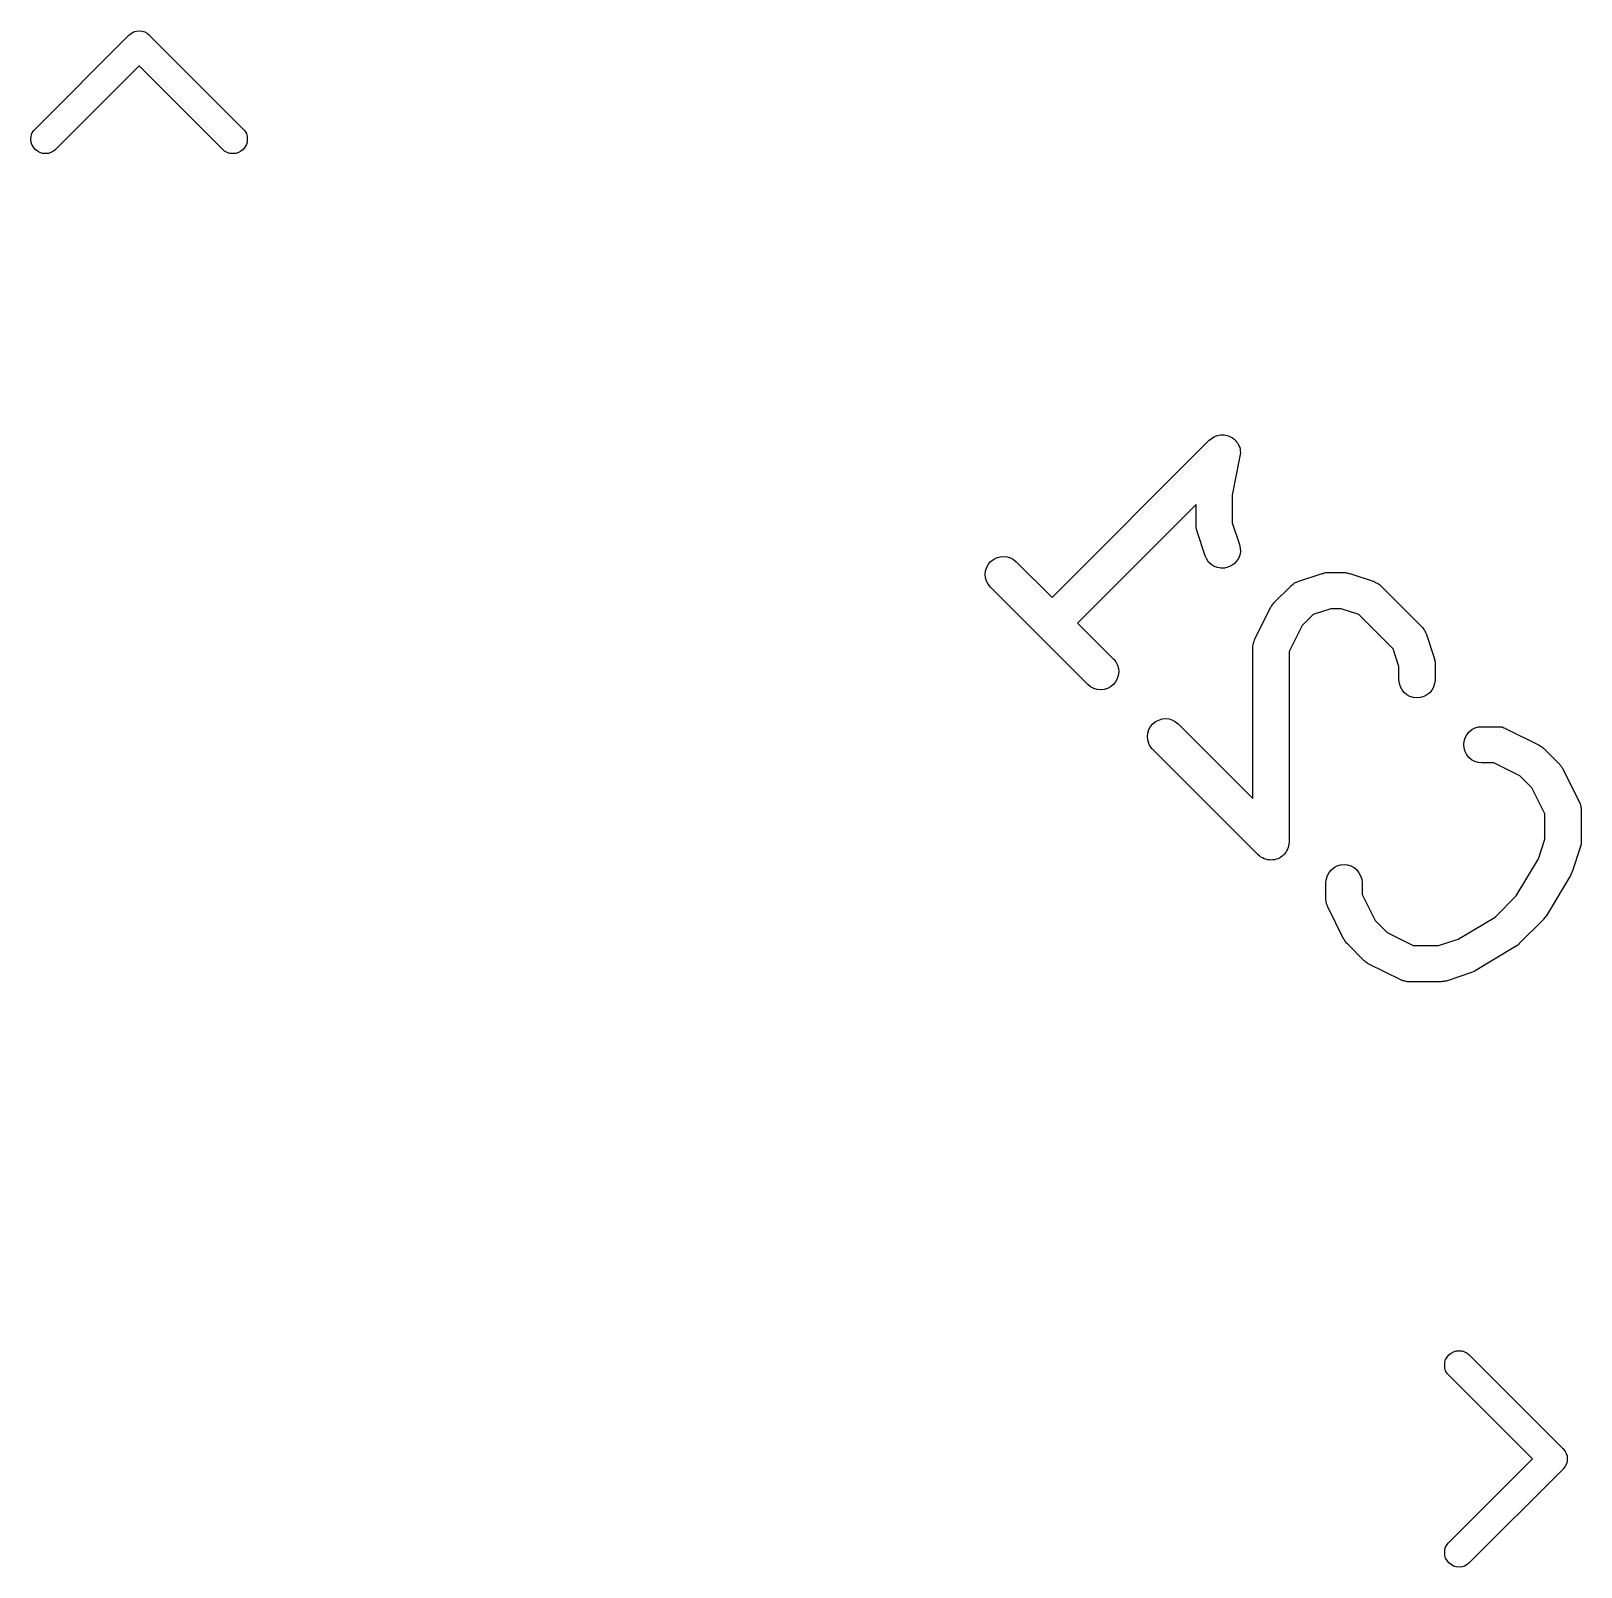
# Model space of a CAD drawing. Extents: x 99.9 to 130.1, y -164.7 to -96.1.
# Drawn here: x 114.55 to 120.99, y -126.65 to -120.27 of the extents above; entities that cross this region are included whole.
import ezdxf

# ---------------------------------------------------------------- set-up
doc = ezdxf.new("R2010")
doc.units = 0
doc.layers.add('BLACK', color=7, linetype='CONTINUOUS')

msp = doc.modelspace()

# ---------------------------------------------------------------- linework, layer by layer
at = {"layer": 'BLACK', "linetype": 'CONTINUOUS'}
for p, q in [((114.567, -120.68), (114.955, -120.291)), ((114.955, -120.291), (114.957, -120.288)), ((114.957, -120.288), (114.96, -120.287)), ((114.96, -120.287), (114.967, -120.281)), ((114.967, -120.281), (114.977, -120.275)), ((114.977, -120.275), (114.988, -120.272)), ((114.988, -120.272), (115, -120.271)), ((115, -120.271), (115.012, -120.272)), ((115.012, -120.272), (115.023, -120.275)), ((115.023, -120.275), (115.033, -120.28)), ((115.033, -120.28), (115.033, -120.281)), ((115.033, -120.281), (115.04, -120.286)), ((115.04, -120.286), (115.043, -120.288)), ((115.043, -120.288), (115.045, -120.291)), ((115.045, -120.291), (115.433, -120.68)), ((115, -120.416), (114.651, -120.764)), ((115.349, -120.764), (115, -120.416)), ((114.551, -120.72), (114.552, -120.708)), ((114.552, -120.732), (114.551, -120.72)), ((114.552, -120.708), (114.555, -120.697)), ((114.555, -120.697), (114.561, -120.686)), ((114.561, -120.686), (114.567, -120.68)), ((115.433, -120.68), (115.439, -120.686)), ((115.439, -120.686), (115.445, -120.697)), ((115.445, -120.697), (115.448, -120.708)), ((115.448, -120.708), (115.449, -120.72)), ((115.449, -120.72), (115.448, -120.732)), ((114.555, -120.743), (114.552, -120.732)), ((114.561, -120.753), (114.555, -120.743)), ((114.568, -120.763), (114.561, -120.753)), ((114.578, -120.77), (114.568, -120.763)), ((114.588, -120.776), (114.578, -120.77)), ((114.599, -120.779), (114.588, -120.776)), ((114.611, -120.78), (114.599, -120.779)), ((114.623, -120.779), (114.611, -120.78)), ((114.634, -120.776), (114.623, -120.779)), ((114.645, -120.77), (114.634, -120.776)), ((114.651, -120.764), (114.645, -120.77)), ((115.355, -120.77), (115.349, -120.764)), ((115.366, -120.776), (115.355, -120.77)), ((115.377, -120.779), (115.366, -120.776)), ((115.389, -120.78), (115.377, -120.779)), ((115.401, -120.779), (115.389, -120.78)), ((115.412, -120.776), (115.401, -120.779)), ((115.422, -120.77), (115.412, -120.776)), ((115.432, -120.763), (115.422, -120.77)), ((115.439, -120.753), (115.432, -120.763)), ((115.445, -120.743), (115.439, -120.753)), ((115.448, -120.732), (115.445, -120.743)), ((118.79, -122.624), (119.444, -121.969)), ((119.444, -121.969), (119.445, -121.969)), ((119.445, -121.969), (119.45, -121.964)), ((119.445, -121.969), (119.445, -121.969)), ((119.445, -121.969), (119.445, -121.969)), ((119.445, -121.969), (119.445, -121.969)), ((119.45, -121.964), (119.456, -121.96)), ((119.456, -121.96), (119.463, -121.956)), ((119.456, -121.96), (119.456, -121.96)), ((119.456, -121.96), (119.456, -121.96)), ((119.463, -121.956), (119.469, -121.953)), ((119.469, -121.953), (119.477, -121.951)), ((119.469, -121.953), (119.469, -121.953)), ((119.469, -121.953), (119.469, -121.953)), ((119.477, -121.951), (119.483, -121.949)), ((119.483, -121.949), (119.491, -121.948)), ((119.483, -121.949), (119.483, -121.949)), ((119.483, -121.949), (119.483, -121.949)), ((119.491, -121.948), (119.498, -121.948)), ((119.498, -121.948), (119.498, -121.948)), ((119.498, -121.948), (119.505, -121.948)), ((119.498, -121.948), (119.498, -121.948)), ((119.505, -121.948), (119.512, -121.949)), ((119.512, -121.949), (119.512, -121.949)), ((119.512, -121.949), (119.512, -121.949)), ((119.512, -121.949), (119.519, -121.951)), ((119.519, -121.951), (119.526, -121.953)), ((119.526, -121.953), (119.526, -121.953)), ((119.526, -121.953), (119.526, -121.953)), ((119.526, -121.953), (119.533, -121.957)), ((119.533, -121.957), (119.539, -121.96)), ((119.539, -121.96), (119.539, -121.96)), ((119.539, -121.96), (119.539, -121.96)), ((119.539, -121.96), (119.545, -121.965)), ((119.545, -121.965), (119.55, -121.97)), ((119.55, -121.97), (119.55, -121.97)), ((119.55, -121.97), (119.55, -121.97)), ((119.55, -121.97), (119.555, -121.975)), ((119.555, -121.975), (119.56, -121.981)), ((119.56, -121.981), (119.56, -121.981)), ((119.56, -121.981), (119.56, -121.981)), ((119.56, -121.981), (119.563, -121.987)), ((119.563, -121.987), (119.566, -121.994)), ((119.566, -121.994), (119.566, -121.994)), ((119.566, -121.994), (119.566, -121.994)), ((119.566, -121.994), (119.569, -122.001)), ((119.569, -122.001), (119.571, -122.008)), ((119.57, -122.037), (119.538, -122.198)), ((119.571, -122.03), (119.57, -122.037)), ((119.571, -122.008), (119.571, -122.008)), ((119.571, -122.008), (119.571, -122.008)), ((119.571, -122.008), (119.571, -122.016)), ((119.571, -122.016), (119.572, -122.023)), ((119.572, -122.023), (119.571, -122.03)), ((119.572, -122.023), (119.572, -122.023)), ((119.572, -122.023), (119.572, -122.023)), ((119.538, -122.198), (119.538, -122.313)), ((119.388, -122.237), (118.896, -122.73)), ((119.388, -122.326), (119.388, -122.237)), ((119.389, -122.33), (119.388, -122.326)), ((119.538, -122.313), (119.568, -122.403)), ((119.389, -122.334), (119.389, -122.33)), ((119.389, -122.337), (119.389, -122.334)), ((119.39, -122.34), (119.389, -122.337)), ((119.391, -122.344), (119.39, -122.34)), ((119.392, -122.348), (119.391, -122.344)), ((119.392, -122.349), (119.392, -122.348)), ((119.426, -122.45), (119.392, -122.349)), ((118.547, -122.465), (118.559, -122.458)), ((118.559, -122.458), (118.574, -122.454)), ((118.574, -122.454), (118.588, -122.453)), ((118.588, -122.453), (118.603, -122.454)), ((118.603, -122.454), (118.617, -122.458)), ((118.617, -122.458), (118.63, -122.465)), ((119.432, -122.464), (119.426, -122.45)), ((119.569, -122.447), (119.564, -122.461)), ((119.568, -122.403), (119.568, -122.404)), ((119.568, -122.404), (119.571, -122.418)), ((119.572, -122.433), (119.569, -122.447)), ((119.571, -122.418), (119.572, -122.433)), ((118.513, -122.527), (118.514, -122.512)), ((118.514, -122.512), (118.519, -122.498)), ((118.519, -122.498), (118.526, -122.485)), ((118.526, -122.485), (118.535, -122.474)), ((118.535, -122.474), (118.547, -122.465)), ((118.63, -122.465), (118.641, -122.475)), ((118.641, -122.475), (118.79, -122.624)), ((119.44, -122.476), (119.432, -122.464)), ((119.451, -122.486), (119.44, -122.476)), ((119.463, -122.494), (119.451, -122.486)), ((119.477, -122.499), (119.463, -122.494)), ((119.491, -122.501), (119.477, -122.499)), ((119.506, -122.501), (119.491, -122.501)), ((119.52, -122.498), (119.506, -122.501)), ((119.534, -122.492), (119.52, -122.498)), ((119.546, -122.484), (119.534, -122.492)), ((119.556, -122.473), (119.546, -122.484)), ((119.564, -122.461), (119.556, -122.473)), ((119.916, -122.523), (119.92, -122.521)), ((119.92, -122.521), (119.923, -122.521)), ((119.923, -122.521), (119.926, -122.52)), ((119.926, -122.52), (119.93, -122.52)), ((119.93, -122.52), (119.935, -122.52)), ((119.935, -122.52), (120.002, -122.52)), ((120.002, -122.52), (120.003, -122.52)), ((120.003, -122.52), (120.007, -122.52)), ((120.007, -122.52), (120.011, -122.521)), ((120.011, -122.521), (120.015, -122.521)), ((120.015, -122.521), (120.018, -122.522)), ((120.018, -122.522), (120.022, -122.523)), ((118.514, -122.541), (118.513, -122.527)), ((118.518, -122.555), (118.514, -122.541)), ((118.525, -122.568), (118.518, -122.555)), ((118.534, -122.58), (118.525, -122.568)), ((118.535, -122.581), (118.534, -122.58)), ((118.939, -122.985), (118.535, -122.581)), ((119.713, -122.643), (119.781, -122.576)), ((119.781, -122.575), (119.783, -122.573)), ((119.781, -122.576), (119.781, -122.575)), ((119.783, -122.573), (119.785, -122.572)), ((119.785, -122.572), (119.789, -122.569)), ((119.789, -122.569), (119.793, -122.566)), ((119.793, -122.566), (119.795, -122.565)), ((119.795, -122.565), (119.797, -122.563)), ((119.797, -122.563), (119.801, -122.561)), ((119.801, -122.561), (119.806, -122.559)), ((119.806, -122.559), (119.808, -122.558)), ((119.808, -122.558), (119.81, -122.557)), ((119.81, -122.557), (119.911, -122.524)), ((119.911, -122.524), (119.912, -122.523)), ((119.912, -122.523), (119.916, -122.523)), ((120.022, -122.523), (120.026, -122.524)), ((120.026, -122.524), (120.127, -122.557)), ((120.127, -122.557), (120.128, -122.558)), ((120.128, -122.558), (120.13, -122.559)), ((120.13, -122.559), (120.132, -122.559)), ((120.132, -122.559), (120.136, -122.562)), ((120.136, -122.562), (120.141, -122.564)), ((120.141, -122.564), (120.143, -122.565)), ((120.143, -122.565), (120.145, -122.566)), ((120.145, -122.566), (120.149, -122.57)), ((120.149, -122.57), (120.153, -122.573)), ((120.153, -122.573), (120.154, -122.574)), ((120.154, -122.574), (120.156, -122.576)), ((120.156, -122.576), (120.324, -122.744)), ((119.706, -122.652), (119.708, -122.649)), ((119.708, -122.649), (119.711, -122.646)), ((119.711, -122.646), (119.713, -122.643)), ((119.632, -122.797), (119.699, -122.662)), ((119.699, -122.662), (119.7, -122.661)), ((119.7, -122.661), (119.702, -122.658)), ((119.702, -122.658), (119.704, -122.654)), ((119.704, -122.654), (119.706, -122.652)), ((119.874, -122.694), (119.828, -122.74)), ((119.947, -122.67), (119.874, -122.694)), ((119.99, -122.67), (119.947, -122.67)), ((120.063, -122.694), (119.99, -122.67)), ((120.206, -122.837), (120.063, -122.694)), ((118.896, -122.73), (119.045, -122.879)), ((119.828, -122.74), (119.774, -122.848)), ((120.324, -122.744), (120.325, -122.745)), ((120.325, -122.745), (120.327, -122.746)), ((120.327, -122.746), (120.328, -122.748)), ((120.328, -122.748), (120.331, -122.752)), ((120.331, -122.752), (120.334, -122.756)), ((120.334, -122.756), (120.335, -122.758)), ((120.335, -122.758), (120.337, -122.76)), ((120.337, -122.76), (120.339, -122.765)), ((120.339, -122.765), (120.341, -122.769)), ((120.341, -122.769), (120.342, -122.771)), ((120.342, -122.771), (120.343, -122.773)), ((120.343, -122.773), (120.376, -122.874)), ((119.624, -122.825), (119.625, -122.82)), ((119.624, -122.827), (119.624, -122.825)), ((119.624, -122.83), (119.624, -122.827)), ((119.624, -122.831), (119.624, -122.83)), ((119.624, -123.458), (119.624, -122.831)), ((119.625, -122.82), (119.626, -122.815)), ((119.626, -122.813), (119.627, -122.811)), ((119.626, -122.815), (119.626, -122.813)), ((119.627, -122.811), (119.629, -122.806)), ((119.629, -122.806), (119.63, -122.801)), ((119.63, -122.801), (119.631, -122.799)), ((119.631, -122.799), (119.632, -122.797)), ((120.23, -122.91), (120.206, -122.837)), ((119.045, -122.879), (119.046, -122.879)), ((119.046, -122.879), (119.055, -122.891)), ((119.055, -122.891), (119.062, -122.904)), ((119.062, -122.904), (119.066, -122.918)), ((119.774, -122.848), (119.774, -123.639)), ((120.376, -122.874), (120.377, -122.875)), ((120.377, -122.875), (120.377, -122.879)), ((120.377, -122.879), (120.379, -122.883)), ((120.379, -122.883), (120.379, -122.887)), ((120.379, -122.887), (120.38, -122.89)), ((120.38, -122.89), (120.38, -122.894)), ((120.38, -122.894), (120.38, -122.898)), ((120.38, -122.898), (120.38, -122.965)), ((119.061, -122.961), (119.054, -122.974)), ((119.065, -122.947), (119.061, -122.961)), ((119.067, -122.932), (119.065, -122.947)), ((119.066, -122.918), (119.067, -122.932)), ((120.23, -122.965), (120.23, -122.91)), ((120.232, -122.98), (120.23, -122.965)), ((120.38, -122.966), (120.378, -122.981)), ((120.38, -122.965), (120.38, -122.966)), ((118.95, -122.994), (118.939, -122.985)), ((118.963, -123.001), (118.95, -122.994)), ((118.977, -123.005), (118.963, -123.001)), ((118.992, -123.007), (118.977, -123.005)), ((119.006, -123.005), (118.992, -123.007)), ((119.02, -123.001), (119.006, -123.005)), ((119.033, -122.994), (119.02, -123.001)), ((119.045, -122.985), (119.033, -122.994)), ((119.054, -122.974), (119.045, -122.985)), ((120.236, -122.994), (120.232, -122.98)), ((120.243, -123.007), (120.236, -122.994)), ((120.252, -123.018), (120.243, -123.007)), ((120.263, -123.027), (120.252, -123.018)), ((120.276, -123.034), (120.263, -123.027)), ((120.29, -123.039), (120.276, -123.034)), ((120.333, -123.035), (120.319, -123.039)), ((120.346, -123.028), (120.333, -123.035)), ((120.358, -123.019), (120.346, -123.028)), ((120.367, -123.008), (120.358, -123.019)), ((120.374, -122.995), (120.367, -123.008)), ((120.378, -122.981), (120.374, -122.995)), ((120.305, -123.04), (120.29, -123.039)), ((120.319, -123.039), (120.305, -123.04)), ((119.192, -123.172), (119.199, -123.159)), ((119.199, -123.159), (119.209, -123.148)), ((119.209, -123.148), (119.22, -123.138)), ((119.22, -123.138), (119.233, -123.132)), ((119.233, -123.132), (119.247, -123.127)), ((119.247, -123.127), (119.262, -123.126)), ((119.262, -123.126), (119.276, -123.127)), ((119.276, -123.127), (119.29, -123.132)), ((119.29, -123.132), (119.303, -123.139)), ((119.303, -123.139), (119.314, -123.148)), ((119.314, -123.148), (119.624, -123.458)), ((120.533, -123.172), (120.546, -123.165)), ((120.546, -123.165), (120.56, -123.161)), ((120.56, -123.161), (120.574, -123.16)), ((120.574, -123.16), (120.642, -123.16)), ((120.642, -123.16), (120.643, -123.16)), ((120.643, -123.16), (120.645, -123.16)), ((120.645, -123.16), (120.647, -123.16)), ((120.647, -123.16), (120.652, -123.161)), ((120.652, -123.161), (120.657, -123.161)), ((120.657, -123.161), (120.659, -123.162)), ((120.659, -123.162), (120.662, -123.162)), ((120.662, -123.162), (120.666, -123.164)), ((120.666, -123.164), (120.671, -123.166)), ((119.186, -123.2), (119.188, -123.186)), ((119.188, -123.215), (119.186, -123.2)), ((119.188, -123.186), (119.192, -123.172)), ((119.192, -123.229), (119.188, -123.215)), ((119.198, -123.242), (119.192, -123.229)), ((120.499, -123.234), (120.501, -123.22)), ((120.501, -123.22), (120.505, -123.206)), ((120.505, -123.206), (120.512, -123.193)), ((120.512, -123.193), (120.522, -123.181)), ((120.522, -123.181), (120.533, -123.172)), ((120.671, -123.166), (120.673, -123.167)), ((120.673, -123.167), (120.675, -123.168)), ((120.675, -123.168), (120.81, -123.235)), ((119.207, -123.253), (119.198, -123.242)), ((119.208, -123.254), (119.207, -123.253)), ((119.646, -123.692), (119.208, -123.254)), ((120.501, -123.249), (120.499, -123.234)), ((120.505, -123.263), (120.501, -123.249)), ((120.512, -123.276), (120.505, -123.263)), ((120.521, -123.287), (120.512, -123.276)), ((120.532, -123.297), (120.521, -123.287)), ((120.81, -123.235), (120.811, -123.235)), ((120.811, -123.235), (120.814, -123.238)), ((120.814, -123.238), (120.818, -123.24)), ((120.818, -123.24), (120.821, -123.242)), ((120.821, -123.242), (120.823, -123.243)), ((120.823, -123.243), (120.826, -123.246)), ((120.826, -123.246), (120.83, -123.249)), ((120.83, -123.249), (120.897, -123.316)), ((120.545, -123.304), (120.532, -123.297)), ((120.559, -123.308), (120.545, -123.304)), ((120.573, -123.31), (120.559, -123.308)), ((120.574, -123.31), (120.573, -123.31)), ((120.624, -123.31), (120.574, -123.31)), ((120.732, -123.364), (120.624, -123.31)), ((120.897, -123.316), (120.898, -123.317)), ((120.898, -123.317), (120.9, -123.32)), ((120.9, -123.32), (120.903, -123.323)), ((120.903, -123.323), (120.905, -123.326)), ((120.905, -123.326), (120.907, -123.329)), ((120.907, -123.329), (120.909, -123.332)), ((120.909, -123.332), (120.911, -123.336)), ((120.911, -123.336), (120.978, -123.471)), ((120.782, -123.414), (120.732, -123.364)), ((120.836, -123.522), (120.782, -123.414)), ((120.978, -123.471), (120.979, -123.471)), ((120.979, -123.471), (120.979, -123.474)), ((120.979, -123.474), (120.981, -123.475)), ((120.981, -123.475), (120.982, -123.48)), ((120.982, -123.48), (120.984, -123.485)), ((120.984, -123.485), (120.984, -123.487)), ((120.984, -123.487), (120.985, -123.489)), ((120.836, -123.627), (120.836, -123.522)), ((120.985, -123.489), (120.985, -123.495)), ((120.985, -123.495), (120.986, -123.5)), ((120.986, -123.5), (120.986, -123.502)), ((120.986, -123.502), (120.986, -123.504)), ((120.986, -123.504), (120.986, -123.639)), ((119.764, -123.675), (119.761, -123.681)), ((119.768, -123.668), (119.764, -123.675)), ((119.77, -123.661), (119.768, -123.668)), ((119.768, -123.668), (119.768, -123.668)), ((119.768, -123.668), (119.768, -123.668)), ((119.772, -123.654), (119.77, -123.661)), ((119.773, -123.647), (119.772, -123.654)), ((119.772, -123.654), (119.772, -123.654)), ((119.772, -123.654), (119.772, -123.654)), ((119.774, -123.64), (119.773, -123.647)), ((119.774, -123.639), (119.774, -123.64)), ((119.774, -123.64), (119.774, -123.64)), ((119.774, -123.64), (119.774, -123.64)), ((119.774, -123.64), (119.774, -123.64)), ((120.809, -123.708), (120.836, -123.627)), ((120.982, -123.662), (120.949, -123.763)), ((120.983, -123.658), (120.982, -123.662)), ((120.985, -123.654), (120.983, -123.658)), ((120.986, -123.648), (120.985, -123.651)), ((120.985, -123.651), (120.985, -123.654)), ((120.986, -123.639), (120.986, -123.64)), ((120.986, -123.64), (120.986, -123.644)), ((120.986, -123.644), (120.986, -123.648)), ((119.651, -123.696), (119.646, -123.692)), ((119.657, -123.701), (119.651, -123.696)), ((119.664, -123.704), (119.657, -123.701)), ((119.657, -123.701), (119.657, -123.701)), ((119.657, -123.701), (119.657, -123.701)), ((119.67, -123.708), (119.664, -123.704)), ((119.677, -123.71), (119.67, -123.708)), ((119.67, -123.708), (119.67, -123.708)), ((119.67, -123.708), (119.67, -123.708)), ((119.684, -123.712), (119.677, -123.71)), ((119.691, -123.713), (119.684, -123.712)), ((119.684, -123.712), (119.684, -123.712)), ((119.684, -123.712), (119.684, -123.712)), ((119.698, -123.714), (119.691, -123.713)), ((119.699, -123.714), (119.698, -123.714)), ((119.706, -123.713), (119.699, -123.714)), ((119.699, -123.714), (119.699, -123.714)), ((119.713, -123.712), (119.706, -123.713)), ((119.72, -123.71), (119.713, -123.712)), ((119.713, -123.712), (119.713, -123.712)), ((119.713, -123.712), (119.713, -123.712)), ((119.727, -123.708), (119.72, -123.71)), ((119.734, -123.705), (119.727, -123.708)), ((119.727, -123.708), (119.727, -123.708)), ((119.727, -123.708), (119.727, -123.708)), ((119.74, -123.702), (119.734, -123.705)), ((119.746, -123.697), (119.74, -123.701)), ((119.74, -123.701), (119.74, -123.701)), ((119.74, -123.701), (119.74, -123.702)), ((119.751, -123.692), (119.746, -123.697)), ((119.752, -123.692), (119.751, -123.692)), ((119.756, -123.687), (119.752, -123.692)), ((119.752, -123.692), (119.752, -123.692)), ((119.761, -123.681), (119.756, -123.687)), ((119.761, -123.681), (119.761, -123.681)), ((119.761, -123.681), (119.761, -123.681)), ((119.95, -123.754), (119.961, -123.744)), ((119.961, -123.744), (119.974, -123.738)), ((119.974, -123.738), (119.988, -123.733)), ((119.988, -123.733), (120.003, -123.732)), ((120.003, -123.732), (120.017, -123.734)), ((120.017, -123.734), (120.031, -123.738)), ((120.031, -123.738), (120.044, -123.745)), ((120.044, -123.745), (120.055, -123.754)), ((120.717, -123.862), (120.809, -123.708)), ((119.927, -123.806), (119.929, -123.792)), ((119.927, -123.807), (119.927, -123.806)), ((119.927, -123.874), (119.927, -123.807)), ((119.929, -123.792), (119.933, -123.778)), ((119.933, -123.778), (119.94, -123.765)), ((119.94, -123.765), (119.95, -123.754)), ((120.055, -123.754), (120.064, -123.766)), ((120.064, -123.766), (120.071, -123.779)), ((120.071, -123.779), (120.076, -123.793)), ((120.076, -123.793), (120.077, -123.807)), ((120.077, -123.807), (120.077, -123.857)), ((120.942, -123.778), (120.841, -123.947)), ((120.945, -123.771), (120.942, -123.778)), ((120.942, -123.778), (120.942, -123.778)), ((120.942, -123.778), (120.942, -123.778)), ((120.948, -123.765), (120.945, -123.771)), ((120.949, -123.763), (120.948, -123.764)), ((120.948, -123.764), (120.948, -123.765)), ((120.948, -123.765), (120.948, -123.765)), ((120.077, -123.857), (120.131, -123.965)), ((120.629, -123.95), (120.717, -123.862)), ((119.927, -123.877), (119.927, -123.874)), ((119.927, -123.879), (119.927, -123.877)), ((119.928, -123.884), (119.927, -123.879)), ((119.928, -123.889), (119.928, -123.884)), ((119.929, -123.891), (119.928, -123.889)), ((119.929, -123.893), (119.929, -123.891)), ((119.931, -123.898), (119.929, -123.893)), ((119.933, -123.903), (119.931, -123.898)), ((119.934, -123.905), (119.933, -123.903)), ((119.934, -123.907), (119.934, -123.905)), ((119.935, -123.908), (119.934, -123.907)), ((120.002, -124.043), (119.935, -123.908)), ((120.131, -123.965), (120.181, -124.015)), ((120.476, -124.042), (120.629, -123.95)), ((120.83, -123.961), (120.728, -124.062)), ((120.831, -123.959), (120.83, -123.96)), ((120.83, -123.96), (120.83, -123.961)), ((120.835, -123.954), (120.831, -123.959)), ((120.839, -123.95), (120.835, -123.954)), ((120.84, -123.948), (120.839, -123.949)), ((120.839, -123.949), (120.839, -123.95)), ((120.841, -123.947), (120.84, -123.948)), ((120.005, -124.046), (120.002, -124.043)), ((120.006, -124.05), (120.005, -124.046)), ((120.008, -124.052), (120.006, -124.05)), ((120.01, -124.055), (120.008, -124.052)), ((120.013, -124.058), (120.01, -124.055)), ((120.016, -124.061), (120.013, -124.058)), ((120.016, -124.062), (120.016, -124.061)), ((120.084, -124.13), (120.016, -124.062)), ((120.181, -124.015), (120.289, -124.069)), ((120.394, -124.069), (120.476, -124.042)), ((120.726, -124.065), (120.721, -124.068)), ((120.727, -124.064), (120.726, -124.065)), ((120.728, -124.063), (120.727, -124.064)), ((120.728, -124.062), (120.728, -124.063)), ((120.087, -124.132), (120.084, -124.13)), ((120.289, -124.069), (120.394, -124.069)), ((120.714, -124.073), (120.546, -124.174)), ((120.715, -124.073), (120.714, -124.073)), ((120.716, -124.072), (120.715, -124.073)), ((120.721, -124.068), (120.716, -124.072)), ((120.09, -124.135), (120.087, -124.132)), ((120.093, -124.137), (120.09, -124.135)), ((120.095, -124.139), (120.093, -124.137)), ((120.099, -124.141), (120.095, -124.139)), ((120.102, -124.143), (120.099, -124.141)), ((120.103, -124.144), (120.102, -124.143)), ((120.238, -124.211), (120.103, -124.144)), ((120.531, -124.181), (120.43, -124.215)), ((120.538, -124.178), (120.531, -124.181)), ((120.531, -124.181), (120.531, -124.181)), ((120.531, -124.181), (120.531, -124.181)), ((120.544, -124.175), (120.538, -124.178)), ((120.545, -124.175), (120.544, -124.175)), ((120.544, -124.175), (120.544, -124.175)), ((120.546, -124.174), (120.545, -124.175)), ((120.24, -124.212), (120.238, -124.211)), ((120.242, -124.213), (120.24, -124.212)), ((120.247, -124.214), (120.242, -124.213)), ((120.252, -124.216), (120.247, -124.214)), ((120.254, -124.217), (120.252, -124.216)), ((120.256, -124.217), (120.254, -124.217)), ((120.261, -124.218), (120.256, -124.217)), ((120.266, -124.219), (120.261, -124.218)), ((120.268, -124.219), (120.266, -124.219)), ((120.27, -124.219), (120.268, -124.219)), ((120.271, -124.219), (120.27, -124.219)), ((120.406, -124.219), (120.271, -124.219)), ((120.41, -124.218), (120.406, -124.219)), ((120.414, -124.218), (120.41, -124.218)), ((120.418, -124.218), (120.414, -124.218)), ((120.421, -124.217), (120.418, -124.218)), ((120.425, -124.216), (120.421, -124.217)), ((120.429, -124.215), (120.425, -124.216)), ((120.43, -124.215), (120.429, -124.215)), ((120.42, -125.811), (120.421, -125.799)), ((120.421, -125.799), (120.424, -125.788)), ((120.424, -125.788), (120.43, -125.778)), ((120.43, -125.778), (120.437, -125.768)), ((120.437, -125.768), (120.447, -125.761)), ((120.447, -125.761), (120.457, -125.755)), ((120.457, -125.755), (120.468, -125.752)), ((120.468, -125.752), (120.48, -125.751)), ((120.48, -125.751), (120.492, -125.752)), ((120.492, -125.752), (120.503, -125.755)), ((120.503, -125.755), (120.514, -125.761)), ((120.514, -125.761), (120.52, -125.767)), ((120.52, -125.767), (120.909, -126.155)), ((120.421, -125.823), (120.42, -125.811)), ((120.424, -125.834), (120.421, -125.823)), ((120.43, -125.845), (120.424, -125.834)), ((120.436, -125.851), (120.43, -125.845)), ((120.784, -126.2), (120.436, -125.851)), ((120.909, -126.155), (120.912, -126.157)), ((120.912, -126.157), (120.913, -126.16)), ((120.913, -126.16), (120.913, -126.16)), ((120.913, -126.16), (120.919, -126.167)), ((120.919, -126.167), (120.925, -126.177)), ((120.925, -126.177), (120.928, -126.188)), ((120.928, -126.188), (120.929, -126.2)), ((120.436, -126.549), (120.784, -126.2)), ((120.909, -126.245), (120.52, -126.633)), ((120.912, -126.243), (120.909, -126.245)), ((120.913, -126.24), (120.912, -126.243)), ((120.919, -126.233), (120.913, -126.24)), ((120.925, -126.223), (120.919, -126.233)), ((120.928, -126.212), (120.925, -126.223)), ((120.929, -126.2), (120.928, -126.212)), ((120.421, -126.577), (120.424, -126.566)), ((120.424, -126.566), (120.43, -126.555)), ((120.43, -126.555), (120.436, -126.549)), ((120.42, -126.589), (120.421, -126.577)), ((120.421, -126.601), (120.42, -126.589)), ((120.424, -126.612), (120.421, -126.601)), ((120.43, -126.622), (120.424, -126.612)), ((120.437, -126.632), (120.43, -126.622)), ((120.447, -126.639), (120.437, -126.632)), ((120.457, -126.645), (120.447, -126.639)), ((120.514, -126.639), (120.503, -126.645)), ((120.52, -126.633), (120.514, -126.639)), ((120.468, -126.648), (120.457, -126.645)), ((120.48, -126.649), (120.468, -126.648)), ((120.492, -126.648), (120.48, -126.649)), ((120.503, -126.645), (120.492, -126.648))]:
    msp.add_line(p, q, dxfattribs=at)

doc.saveas('drawing.dxf')
